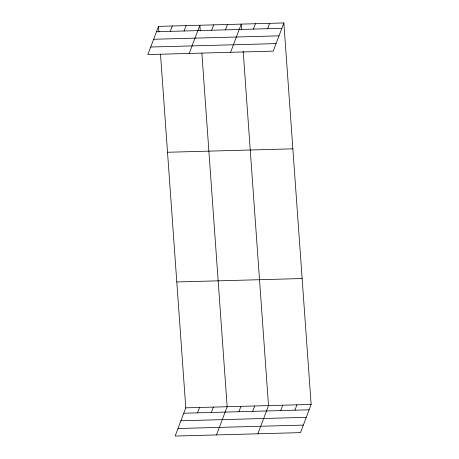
<?xml version="1.0" encoding="UTF-8"?>
<svg xmlns="http://www.w3.org/2000/svg" width="459" height="459" viewBox="0 0 459 459"><rect width="100%" height="100%" fill="white"/><g stroke="black" fill="none" stroke-linecap="round" stroke-linejoin="round"><path stroke-width="0.69" d="M158.516 26.37L147.861 54.564L273.208 51.144L283.863 22.95L158.516 26.37L158.923 32.09M170.272 31.361L172.303 25.991M184.065 30.988L186.09 25.618M189.228 53.433L199.877 25.239L200.29 30.965M211.639 30.237L213.67 24.866M225.426 29.858L227.457 24.488M230.59 52.309L241.245 24.115L241.652 29.835M253.42 29.095L255.451 23.725M267.626 28.71L269.657 23.34M160.512 54.265L185.792 407.856L175.137 436.05L300.484 432.63L311.139 404.436L283.863 22.95M197.548 412.848L199.579 407.477M211.341 412.475L213.366 407.104M216.505 434.92L227.153 406.726L201.874 53.135M238.915 411.723L240.946 406.353M252.702 411.344L254.734 405.974M257.866 433.795L268.521 405.601L243.19 51.293M280.696 410.581L282.727 405.211M294.902 410.197L296.933 404.827M156.485 31.74L281.832 28.32M153.639 39.273L278.986 35.854M150.707 47.03L276.054 43.611M167.518 152.262L292.865 148.842M176.79 281.964L302.137 278.544M185.792 407.856L311.139 404.436M183.761 413.226L309.108 409.807M180.915 420.76L306.262 417.34M177.983 428.517L303.33 425.097"/></g></svg>
